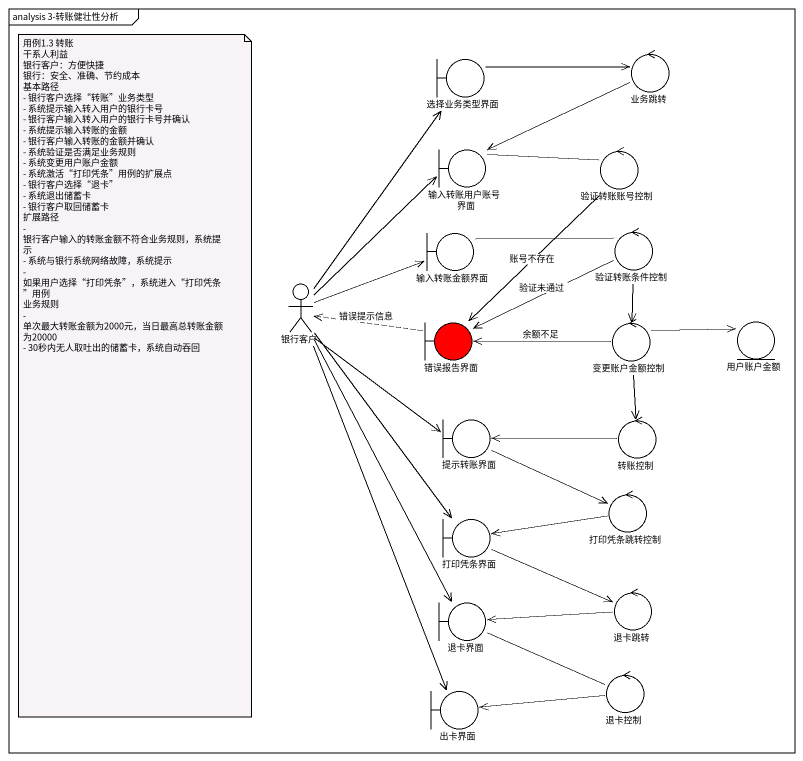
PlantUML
@startuml
mainframe analysis 3-转账健壮性分析
boundary 选择业务类型界面
control 业务跳转
boundary 输入转账用户账号界面
control 验证转账账号控制
boundary 输入转账金额界面
control 验证转账条件控制
actor 银行客户
boundary 错误报告界面 #FF0000
control 变更账户金额控制
entity 用户账户金额
boundary 提示转账界面
control 转账控制
boundary 打印凭条界面
control 打印凭条跳转控制
boundary 退卡界面
control 退卡跳转
control 退卡控制
boundary 出卡界面
选择业务类型界面 -right-> 业务跳转
业务跳转 -left-> 输入转账用户账号界面
输入转账用户账号界面 -right- 验证转账账号控制
验证转账账号控制 --> 错误报告界面 : 账号不存在
输入转账金额界面 -right- 验证转账条件控制
验证转账条件控制 -left-> 错误报告界面 : 验证未通过
验证转账条件控制 --> 变更账户金额控制
银行客户 -up-> 选择业务类型界面
银行客户 -up-> 输入转账用户账号界面
银行客户 -right-> 输入转账金额界面
银行客户 --> 提示转账界面
银行客户 --> 打印凭条界面
银行客户 --> 退卡界面
银行客户 --> 出卡界面
错误报告界面 .left.> 银行客户 : 错误提示信息
变更账户金额控制 -left-> 错误报告界面 : 余额不足
变更账户金额控制 -right-> 用户账户金额
变更账户金额控制 --> 转账控制
提示转账界面 -right-> 打印凭条跳转控制
转账控制 -left-> 提示转账界面
打印凭条界面 -right-> 退卡跳转
打印凭条跳转控制 -left-> 打印凭条界面
退卡界面 -right- 退卡控制
退卡跳转 -left-> 退卡界面
退卡控制 -left-> 出卡界面
note as N1
  用例1.3 转账
  干系人利益
  银行客户：方便快捷
  银行：安全、准确、节约成本
  基本路径
  - 银行客户选择“转账”业务类型
  - 系统提示输入转入用户的银行卡号
  - 银行客户输入转入用户的银行卡号并确认
  - 系统提示输入转账的金额
  - 银行客户输入转账的金额并确认
  - 系统验证是否满足业务规则
  - 系统变更用户账户金额
  - 系统激活“打印凭条”用例的扩展点
  - 银行客户选择“退卡”
  - 系统退出储蓄卡
  - 银行客户取回储蓄卡
  扩展路径
  - 银行客户输入的转账金额不符合业务规则，系统提示
  - 系统与银行系统网络故障，系统提示
  - 如果用户选择“打印凭条”，系统进入“打印凭条”用例
  业务规则
  - 单次最大转账金额为2000元，当日最高总转账金额为20000
  - 30秒内无人取吐出的储蓄卡，系统自动吞回
end note
@enduml
